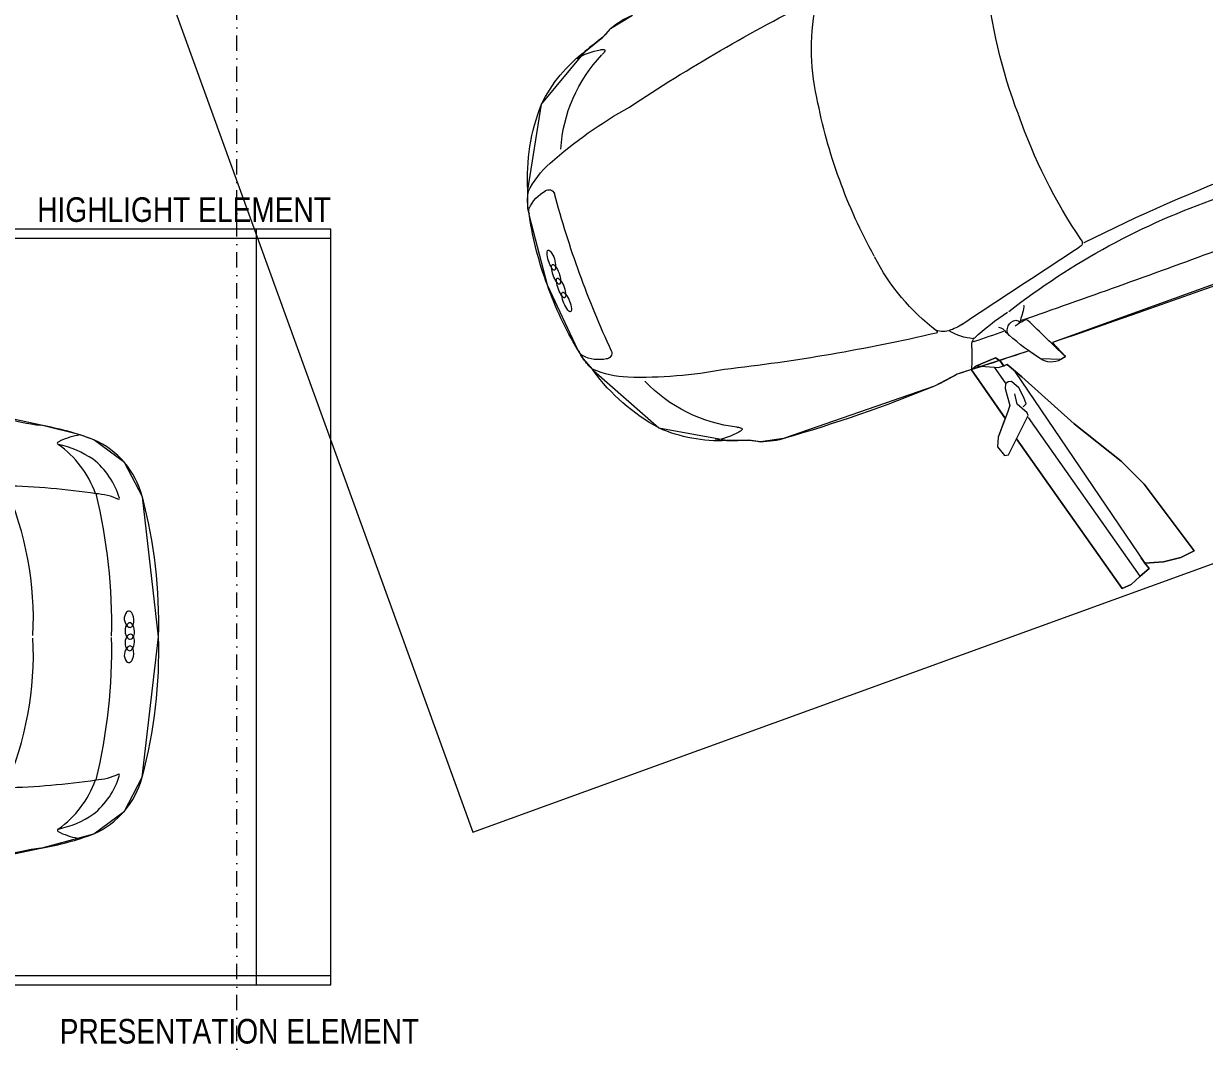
# Model space of a CAD drawing. Extents: x -1701 to 23780, y -363 to 7742.
# Drawn here: x 7916 to 8396.9, y 453.9 to 870.8 of the extents above; entities that cross this region are included whole.
import ezdxf
from ezdxf.enums import TextEntityAlignment as Align
from ezdxf.xclip import XClip

# ---------------------------------------------------------------- set-up
doc = ezdxf.new("R2010")
doc.units = 0
doc.header["$LTSCALE"] = 25
doc.header["$MEASUREMENT"] = 0
doc.header["$XCLIPFRAME"] = 0
doc.linetypes.add('Audi$0$DASHDOT2', pattern=[0.5, 0.25, -0.125, 0, -0.125])
doc.layers.get('0').update_dxf_attribs({"color": 9, "lineweight": 9})
for name, color, linetype, lineweight in [('Audi$0$04', 8, 'Continuous', 9), ('Audi$0$05', 8, 'Continuous', 9), ('Audi$0$06D', 8, 'Continuous', 9), ('Audi$0$21', 8, 'Continuous', 9)]:
    doc.layers.add(name, color=color, linetype=linetype, lineweight=lineweight)
doc.styles.add('Audi$0$MuuM_TEXT-STANDART', font='ARIALN.TTF')

# ---------------------------------------------------------------- blocks, each defined once
blk = doc.blocks.new('Audi$0$p-audi-highlight_platform')
for p, q in [((0, 303.8), (660.6, 303.8)), ((30.3, 0), (30.3, 307.6)), ((660.6, 3.8), (0, 3.8))]:
    blk.add_line(p, q)
blk.add_lwpolyline([(0, 307.6), (660.6, 307.6), (660.6, 0), (0, 0)], close=True)
blk = doc.blocks.new('Audi$0$Group-321-1')
at = {"lineweight": 0}
for points in [[(384784.8195, 69370.8587), (384784.8615, 69371.012), (384784.9078, 69371.2302), (384784.8821, 69371.3838), (384784.7923, 69371.511), (384784.3139, 69371.8312), (384783.7777, 69372.0326), (384783.6197, 69372.0318), (384783.48, 69371.9631), (384783.4374, 69371.9222), (384783.3299, 69371.7988), (384783.1493, 69371.5806)], [(384782.8143, 69370.9298), (384782.099, 69369.5315), (384782.0492, 69369.5901), (384782.0346, 69369.5732), (384782.0266, 69369.4913), (384782.053, 69369.4394), (384781.9224, 69369.1627), (384781.8618, 69369.0762), (384781.5727, 69368.4935), (384781.5478, 69368.4017), (384781.5488, 69368.3546), (384781.5351, 69368.2638), (384781.5515, 69367.9843), (384781.5515, 69367.9843), (384781.749, 69367.6906), (384781.7549, 69367.6863), (384781.7923, 69367.6441), (384781.8263, 69367.6169), (384782.0711, 69367.4613), (384782.3403, 69367.353), (384782.3817, 69367.3414), (384782.4453, 69367.3332), (384782.7991, 69367.344), (384783.0363, 69367.4941), (384783.1021, 69367.5581), (384783.1403, 69367.5843), (384783.2058, 69367.6663)]]:
    blk.add_lwpolyline(points, dxfattribs=at)
for centre, radius, start, end in [((384783.7002, 69371.6914), 0.3498, 77.5866, 129.0276), ((384783.3657, 69370.1215), 1.955, 60.966, 77.834), ((384784.32, 69371.0452), 1.2443, 132.4655, 142.7244), ((384783.6803, 69371.6404), 0.3125, 79.0353, 114.6797), ((384783.7203, 69371.8273), 0.2984, 161.3049, 177.7436), ((384783.7432, 69371.5713), 0.4025, 118.72, 140.7848), ((384783.8912, 69371.7489), 0.2436, 127.2849, 150.4821), ((384783.7369, 69371.9408), 0.00701, 14.3074, 65.7877), ((384783.624, 69371.4545), 0.4181, 82.5082, 117.4781), ((384786.16, 69370.0997), 3.0479, 144.4513, 151.4415), ((384783.1339, 69369.6371), 2.3005, 61.7007, 76.2646), ((384783.5084, 69371.8411), 0.0862, 181.346, 189.6397), ((384783.4275, 69371.8281), 0.00442, 198.8504, 328.8627), ((384783.4781, 69370.0639), 1.955, 47.8221, 64.6901), ((384782.5383, 69372.3373), 0.9575, 316.2186, 325.7418), ((384784.1759, 69371.7659), 0.0116, 115.4859, 202.8384), ((384784.2048, 69371.7798), 0.0437, 204.9366, 291.601), ((384784.1827, 69371.7527), 0.0264, 86.2513, 116.6), ((384784.1802, 69371.7174), 0.0619, 44.0406, 86.0686), ((384784.2267, 69371.7313), 0.0287, 93.4709, 113.7003), ((384784.2157, 69371.751), 0.0129, 292.515, 43.913), ((384784.2218, 69371.692), 0.0681, 58.3409, 87.3083), ((384784.219, 69371.7483), 0.0101, 111.9283, 196.7629), ((384784.245, 69371.7546), 0.0368, 193.5155, 249.2754), ((384784.2513, 69371.7608), 0.045, 244.6107, 282.6822), ((384784.2665, 69371.7271), 0.0153, 157.3959, 204.4647), ((384784.264, 69371.7268), 0.0131, 105.2381, 152.0925), ((384784.2938, 69371.739), 0.045, 202.974, 241.0454), ((384784.2396, 69371.7211), 0.0339, 22.2897, 58.1662), ((384784.2575, 69371.7317), 0.0153, 281.1914, 328.2602), ((384784.2684, 69371.7064), 0.0339, 67.4899, 103.3665), ((384784.2588, 69371.7295), 0.0131, 333.5636, 20.4181), ((384784.2551, 69371.6749), 0.0681, 38.3479, 67.3152), ((384784.3065, 69371.7044), 0.0129, 81.7431, 193.1412), ((384784.2842, 69371.7018), 0.0287, 11.9558, 32.1852), ((384784.2999, 69371.6559), 0.0619, 39.5875, 81.6156), ((384784.2924, 69371.7303), 0.0368, 236.3807, 292.1406), ((384784.3363, 69371.7123), 0.0437, 194.0551, 280.7195), ((384784.3025, 69371.7054), 0.0101, 288.8932, 13.7278), ((384784.3419, 69371.6807), 0.0116, 282.8177, 10.1702), ((384784.3272, 69371.6786), 0.0264, 9.0561, 39.4048), ((384783.2195, 69369.5931), 2.3005, 49.3915, 63.9554), ((384783.405, 69370.2154), 1.343, 60.0174, 86.688), ((384784.5586, 69371.2508), 0.3498, 356.6286, 48.0695), ((384784.4941, 69371.4395), 0.2436, 335.1741, 358.3712), ((384784.7399, 69371.4259), 0.00701, 59.8685, 111.3487), ((384784.5288, 69371.2049), 0.3125, 10.9765, 46.6208), ((384783.5314, 69370.1506), 1.343, 38.9682, 65.6387), ((384781.8315, 69372.3216), 3.0479, 334.2146, 341.2049), ((384784.4106, 69371.0507), 0.4181, 8.178, 43.1479), ((384784.436, 69371.2157), 0.4025, 344.8714, 6.9361), ((384783.6723, 69371.3777), 1.2443, 342.9317, 353.1906), ((384784.6574, 69371.3463), 0.2984, 307.9125, 324.3512), ((384784.8286, 69371.1089), 0.00442, 156.7934, 286.8057), ((384784.7921, 69371.1821), 0.0862, 296.0164, 304.3102), ((384785.7608, 69370.6832), 0.9575, 159.9143, 169.4376), ((384822.9409, 69349.5203), 45.4809, 151.91783, 153.89663), ((384776.6075, 69373.5829), 7.1236, 326.0794, 338.11644), ((384821.1879, 69350.0129), 43.565, 152.47687, 153.59071), ((384780.1046, 69371.4451), 2.9727, 314.8855, 333.6766), ((384782.5149, 69369.582), 0.0186, 41.3859, 155.3161), ((384782.0988, 69369.5256), 0.08, 143.4719, 205.3483), ((384782.1495, 69369.4974), 0.1377, 137.1664, 146.6022), ((384967.4628, 69508.0027), 231.379, 216.741616, 216.794011), ((384678.7517, 69458.2208), 136.4506, 319.252602, 319.492588), ((384783.958, 69371.212), 2.1585, 228.5422, 243.7224), ((384782.9196, 69369.9112), 0.9868, 205.182, 214.4777), ((384795.1786, 69363.075), 14.5872, 154.13193, 155.3338), ((384781.9661, 69369.5433), 0.2494, 316.3484, 326.7202), ((384782.1667, 69369.4142), 0.0112, 312.8599, 34.8105), ((384782.1321, 69369.3799), 0.0386, 287.1711, 347.5368), ((384782.1506, 69369.3741), 0.0194, 352.1473, 47.0793), ((384782.2653, 69368.9144), 0.4843, 94.4328, 101.9444), ((384782.228, 69369.389), 0.00831, 38.2323, 92.0308), ((384791.1445, 69364.8055), 10.0957, 153.3898, 154.10666), ((384781.4441, 69369.9694), 0.9862, 309.9162, 319.8631), ((384782.1239, 69369.3634), 0.0209, 210.1338, 261.901), ((384782.122, 69369.3451), 0.00941, 178.2704, 230.3207), ((384782.0852, 69369.2999), 0.0489, 5.7791, 50.9893), ((384782.1316, 69369.3958), 0.0541, 258.6932, 282.7156), ((384784.0189, 69371.1807), 2.1585, 241.9337, 257.114), ((384781.8012, 69367.5574), 1.667, 81.8864, 84.9423), ((384782.0653, 69369.2123), 0.00351, 147.6525, 275.8013), ((384782.0803, 69369.2075), 0.00659, 121.6403, 166.7715), ((384782.0501, 69369.2603), 0.0543, 255.4486, 293.8595), ((384782.3152, 69369.2019), 0.2415, 178.3112, 202.8017), ((384783.0277, 69368.3243), 1.3873, 142.8163, 147.1796), ((384782.2724, 69369.0259), 0.196, 137.8698, 155.4348), ((384787.0532, 69366.1374), 5.9654, 150.48594, 156.73647), ((384782.1584, 69369.074), 0.0723, 153.7582, 202.5543), ((384789.1281, 69366.4456), 7.5187, 159.68697, 166.35156), ((384782.0818, 69369.0554), 0.00481, 20.9384, 175.9317), ((384782.8576, 69369.5029), 0.8909, 210.0252, 235.5657), ((384783.6274, 69370.5018), 2.1511, 233.7694, 242.9353), ((384783.6345, 69370.4982), 2.1511, 242.7208, 251.8868), ((384781.8971, 69368.3577), 0.3521, 155.6746, 172.8272), ((384783.2716, 69369.2904), 0.8909, 250.0904, 275.6309), ((384781.2507, 69368.3722), 0.2986, 356.6067, 5.6602), ((384777.1322, 69372.6032), 7.5187, 319.30457, 325.96916), ((384764.3472, 69370.8859), 17.3868, 351.32617, 351.63129), ((384781.8007, 69368.141), 0.2809, 142.998, 163.907), ((384781.6108, 69368.2877), 0.0411, 126.4313, 146.9765), ((384781.5894, 69368.3179), 0.00398, 74.7912, 133.7856), ((384781.5845, 69368.3135), 0.0102, 1.6376, 54.3963), ((384781.5006, 69368.3013), 0.0949, 358.817, 7.3839), ((384782.2012, 69368.2894), 0.6058, 179.0659, 219.4798), ((384782.1373, 69368.159), 0.6112, 170.0439, 196.5991), ((384783.574, 69367.6511), 1.8423, 162.0199, 174.3284), ((384782.3166, 69368.2853), 0.8221, 201.4762, 226.3392), ((384782.1191, 69367.7954), 0.3803, 174.3105, 196.6697), ((384781.9405, 69367.6889), 0.1449, 160.4215, 200.1828), ((384781.8274, 69367.732), 0.0243, 63.7649, 169.9953), ((384784.0992, 69371.3805), 4.2739, 238.0489, 242.6341), ((384781.9367, 69367.8086), 0.2189, 213.4367, 228.8733), ((384781.3493, 69368.793), 1.8423, 311.3278, 323.6363), ((384781.8626, 69367.7093), 0.0958, 222.8673, 244.0075), ((384781.8298, 69367.649), 0.0272, 202.2018, 232.2843), ((384782.901, 69367.8424), 0.3521, 312.8289, 329.9815), ((384782.6953, 69368.7143), 1.3999, 231.6246, 243.5204), ((384784.0734, 69371.3937), 4.2739, 243.022, 247.6072), ((384783.2896, 69367.3257), 0.2986, 119.996, 129.0494), ((384781.9795, 69367.566), 0.00393, 106.148, 191.2356), ((384781.9926, 69367.569), 0.0174, 192.4725, 226.4338), ((384781.9842, 69367.5477), 0.0228, 79.7433, 104.6743), ((384782.0763, 69367.6572), 0.139, 226.4813, 253.2418), ((384781.9679, 69367.4673), 0.1048, 43.0274, 79.064), ((384782.0325, 69367.5354), 0.00393, 108.0079, 193.0955), ((384782.0455, 69367.5388), 0.0174, 194.3324, 228.2937), ((384782.0378, 69367.5173), 0.0228, 81.6031, 106.5342), ((384782.0242, 69367.4364), 0.1048, 44.8873, 80.9239), ((384782.0223, 69367.5184), 0.0302, 24.4378, 42.4802), ((384782.0457, 69367.5282), 0.00493, 273.6822, 33.6822), ((384782.6682, 69368.0497), 0.6058, 266.1764, 306.5902), ((384782.7811, 69367.6377), 0.2809, 321.7491, 342.6581), ((384783.0862, 69367.4874), 0.0949, 118.2722, 126.8391), ((384795.1854, 69355.0563), 17.3868, 134.02483, 134.32996), ((384783.0473, 69367.5626), 0.0102, 71.2598, 124.0185), ((384783.0109, 69367.569), 0.0411, 338.6796, 359.2249), ((384783.048, 69367.5692), 0.00398, 351.8705, 50.8649), ((384782.1264, 69367.6297), 0.139, 228.3412, 255.1017), ((384782.043, 69367.5459), 0.0229, 252.8528, 277.4764), ((384782.0856, 69367.5071), 0.00493, 90.1141, 210.1141), ((384782.1019, 69367.5147), 0.0229, 206.3199, 230.9435), ((384782.0905, 69367.4822), 0.0302, 81.316, 99.3585), ((384782.1758, 69367.6043), 0.139, 230.5544, 257.315), ((384782.0967, 69367.5174), 0.0229, 254.7126, 279.3362), ((384782.0783, 69367.4086), 0.1048, 44.7323, 80.7688), ((384782.0769, 69367.4892), 0.0302, 26.2976, 44.3401), ((384782.0999, 69367.4998), 0.00493, 275.5421, 35.5421), ((384782.1404, 69367.4796), 0.00493, 91.9739, 211.9739), ((384782.146, 69367.4549), 0.0302, 83.1759, 101.2183), ((384782.1362, 69367.3809), 0.1048, 46.5921, 82.6287), ((384782.1361, 69367.4668), 0.0228, 19.1219, 44.053), ((384782.5995, 69367.9217), 0.6112, 289.0571, 315.6122), ((384782.7254, 69368.6988), 1.3999, 242.1358, 254.0316), ((384782.1563, 69367.4877), 0.0229, 208.1798, 232.8034), ((384782.2273, 69367.5797), 0.139, 232.4143, 259.1748), ((384782.1491, 69367.4857), 0.0174, 257.3624, 291.3237), ((384782.1539, 69367.4731), 0.00393, 292.5606, 17.6483), ((384782.2044, 69367.4602), 0.0174, 259.2223, 293.1836), ((384782.1921, 69367.441), 0.0228, 20.9818, 45.9129), ((384782.2096, 69367.4478), 0.00393, 294.4205, 19.5081), ((384782.4333, 69367.421), 0.0243, 315.6609, 61.8912), ((384782.3323, 69367.4878), 0.1449, 285.4734, 325.2346), ((384782.3147, 69367.695), 0.3803, 288.9864, 311.3457), ((384782.3942, 69367.4364), 0.0958, 241.6486, 262.7889), ((384782.3644, 69367.3745), 0.0272, 253.3718, 283.4544), ((384782.4317, 69367.5545), 0.2189, 256.7829, 272.2195), ((384782.5977, 69368.1411), 0.8221, 259.3169, 284.18)]:
    blk.add_arc(centre, radius, start, end, dxfattribs=at)
blk = doc.blocks.new('Audi$0$Group-322-1')
for p, q in [((384781.331, 69370.2105), (384781.2966, 69370.1597)), ((384781.5743, 69369.9737), (384781.331, 69370.2105)), ((384781.2966, 69370.1597), (384781.2703, 69370.0916)), ((384781.2703, 69370.0916), (384781.2557, 69370.0172)), ((384781.2352, 69370.0373), (384781.1991, 69370.0045)), ((384781.2557, 69370.0172), (384781.2352, 69370.0373)), ((384781.1991, 69370.0045), (384781.1619, 69369.9731)), ((384781.784, 69369.4706), (384781.1997, 69370.004)), ((384781.9623, 69369.3941), (384781.2557, 69370.0169)), ((384781.2557, 69370.0169), (384781.2754, 69369.9991)), ((384781.1619, 69369.9731), (384781.1407, 69369.9383)), ((384781.1407, 69369.9383), (384781.6919, 69369.4347)), ((384781.6545, 69369.8691), (384781.5743, 69369.9737)), ((384781.7823, 69369.6607), (384781.6545, 69369.8691)), ((384781.9441, 69369.4245), (384781.7823, 69369.6607)), ((384781.6228, 69369.4109), (384781.7921, 69369.4695)), ((384781.7921, 69369.4695), (384781.8013, 69369.4647)), ((384781.8013, 69369.4647), (384781.8317, 69369.4193)), ((384781.8241, 69369.4453), (384781.8377, 69369.4563)), ((384781.8377, 69369.4563), (384781.862, 69369.4435)), ((384781.6183, 69369.395), (384781.6228, 69369.4109)), ((384781.8317, 69369.4193), (384781.8727, 69369.4049)), ((384781.862, 69369.4435), (384781.8993, 69369.4183)), ((384781.8993, 69369.4183), (384781.9205, 69369.3851)), ((384781.9863, 69369.3597), (384781.9441, 69369.4245)), ((384781.6494, 69369.3621), (384781.6183, 69369.395)), ((384781.6889, 69369.3595), (384781.6494, 69369.3621)), ((384781.7937, 69369.3845), (384781.6889, 69369.3595)), ((384781.7664, 69369.3807), (384781.9464, 69369.2177)), ((384781.8226, 69369.3912), (384781.7937, 69369.3845)), ((384781.8894, 69369.3631), (384781.8226, 69369.3912)), ((384781.9084, 69369.3622), (384781.8894, 69369.3631)), ((384781.9175, 69369.372), (384781.9084, 69369.3622)), ((384781.9692, 69369.3081), (384781.9114, 69369.3606)), ((384781.9205, 69369.3851), (384781.9175, 69369.372)), ((384781.97, 69369.3257), (384781.9863, 69369.3597)), ((384781.9625, 69369.2298), (384782.008, 69369.3088)), ((384781.9659, 69369.2362), (384781.97, 69369.3257)), ((384781.9978, 69369.329), (384781.9767, 69369.3483)), ((384782.008, 69369.3088), (384781.9978, 69369.329))]:
    blk.add_line(p, q)
blk.add_lwpolyline([(384781.331, 69370.2105), (384781.5743, 69369.9737), (384781.6545, 69369.8691), (384781.7823, 69369.6607), (384781.9441, 69369.4245), (384781.9863, 69369.3597), (384781.9796, 69369.3457), (384781.9978, 69369.329), (384782.008, 69369.3088), (384781.9659, 69369.2362), (384781.9464, 69369.2177), (384781.7687, 69369.3785), (384781.6889, 69369.3595), (384781.6494, 69369.3621), (384781.6183, 69369.395), (384781.6228, 69369.4109), (384781.6919, 69369.4347), (384781.1407, 69369.9383), (384781.1619, 69369.9731), (384781.1991, 69370.0045), (384781.2352, 69370.0373), (384781.2557, 69370.0169), (384781.2703, 69370.0916), (384781.2966, 69370.1597)], close=True)
blk = doc.blocks.new('Audi$0$Group-324-1')
for p, q in [((384781.7733, 69371.0498), (384781.7031, 69371.0121)), ((384782.5366, 69370.3335), (384781.7733, 69371.0498)), ((384781.7031, 69371.0121), (384781.6524, 69370.9735)), ((384782.4941, 69370.2883), (384781.7252, 69371.016)), ((384781.8057, 69371.015), (384782.0321, 69370.9999)), ((384782.0321, 69370.9999), (384782.1497, 69371.0007)), ((384782.1497, 69371.0007), (384782.6141, 69370.5571)), ((384781.6524, 69370.9735), (384781.6499, 69370.9499)), ((384781.6499, 69370.9499), (384781.7011, 69370.8824)), ((384781.7011, 69370.8824), (384782.4371, 69370.2063)), ((384782.6141, 69370.5571), (384782.5545, 69370.4624)), ((384782.5545, 69370.4624), (384782.5076, 69370.3596))]:
    blk.add_line(p, q)
blk.add_lwpolyline([(384782.6141, 69370.5571), (384782.1497, 69371.0007), (384782.0321, 69370.9999), (384781.8107, 69371.0146), (384781.7733, 69371.0498), (384781.7031, 69371.0121), (384781.6524, 69370.9735), (384781.6499, 69370.9499), (384781.7011, 69370.8824), (384782.4371, 69370.2063), (384782.5131, 69370.3555), (384782.5079, 69370.3604), (384782.5545, 69370.4624)], close=True)
blk = doc.blocks.new('Audi$0$p-audi_arac')
at = {"layer": 'Audi$0$06D', "lineweight": 0, "flags": 128}
blk.add_lwpolyline([(695.6, 0.8), (-4.4, 0.8), (-4.4, 400.8), (695.6, 400.8)], close=True, dxfattribs=at)
at = {"xscale": 99.99999999999999, "yscale": 99.99999999999999, "zscale": 99.99999999999999, "rotation": 117.1763778173342}
for name in ['Audi$0$Group-321-1', 'Audi$0$Group-324-1', 'Audi$0$Group-322-1']:
    blk.add_blockref(name, (23745751.03, -31061967.79), dxfattribs=at)
blk = doc.blocks.new('Audi')
at = {"layer": 'Audi$0$21', "linetype": 'Audi$0$DASHDOT2'}
blk.add_lwpolyline([(8002.88, 204.47), (8002.88, 4014.1)], dxfattribs=at)
at = {"layer": 'Audi$0$04', "xscale": -1, "rotation": 19.9319625242744}
blk.add_blockref('Audi$0$p-audi_arac', (8753.2, 777.99), dxfattribs=at)
at = {"layer": 'Audi$0$04'}
ref = blk.add_blockref('Audi$0$p-audi_arac', (8070.9, 820.84), dxfattribs=dict(at, rotation=180))
XClip(ref).set_block_clipping_path([(78.7122941336, 1.0544697778), (604.8782045665, 398.767110667)])
at = {"layer": 'Audi$0$05', "xscale": -1}
blk.add_blockref('Audi$0$p-audi-highlight_platform', (8041.16, 479.43), dxfattribs=at)
at = {"layer": 'Audi$0$05', "style": 'Audi$0$MuuM_TEXT-STANDART'}
blk.add_text('HIGHLIGHT ELEMENT', height=10, dxfattribs=at).set_placement((8041.16, 787.03), align=Align.BOTTOM_RIGHT)
blk.add_text('PRESENTATION ELEMENT', height=10, dxfattribs=at).set_placement((7930.68, 452.5), align=Align.BOTTOM_LEFT)

msp = doc.modelspace()

# ---------------------------------------------------------------- block references
at = {"color": 6}
msp.add_blockref('Audi', (0, 0), dxfattribs=at)

doc.saveas('drawing.dxf')
